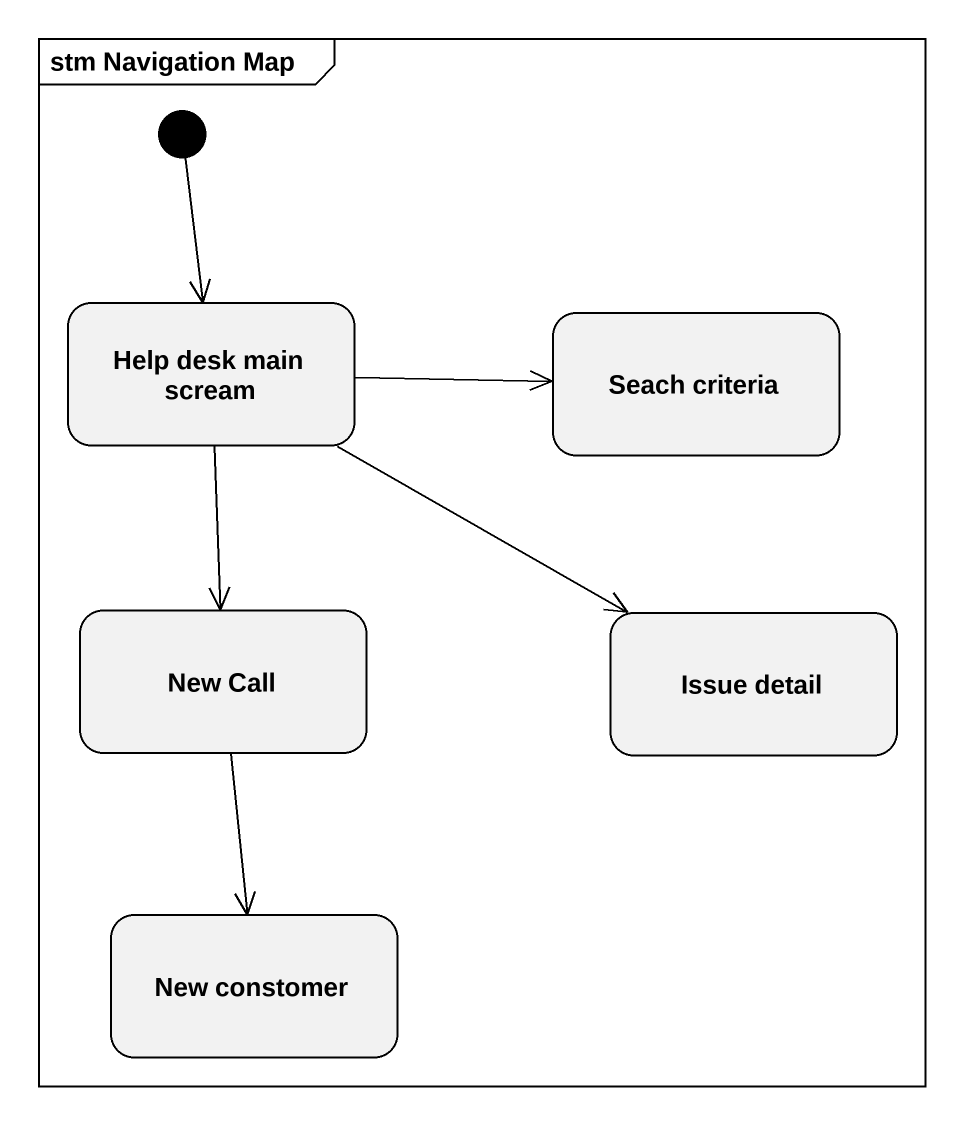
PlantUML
@startuml
mainframe stm Navigation Map
hide empty description
state "Help desk main scream" as Help_desk_main_scream
state "Seach criteria" as Seach_criteria
state "New Call" as New_Call
state "Issue detail" as Issue_detail
state "New constomer" as New_constomer
[*] --> Help_desk_main_scream
Help_desk_main_scream -right-> Seach_criteria
Help_desk_main_scream --> New_Call
Help_desk_main_scream -right-> Issue_detail
New_Call --> New_constomer
@enduml
